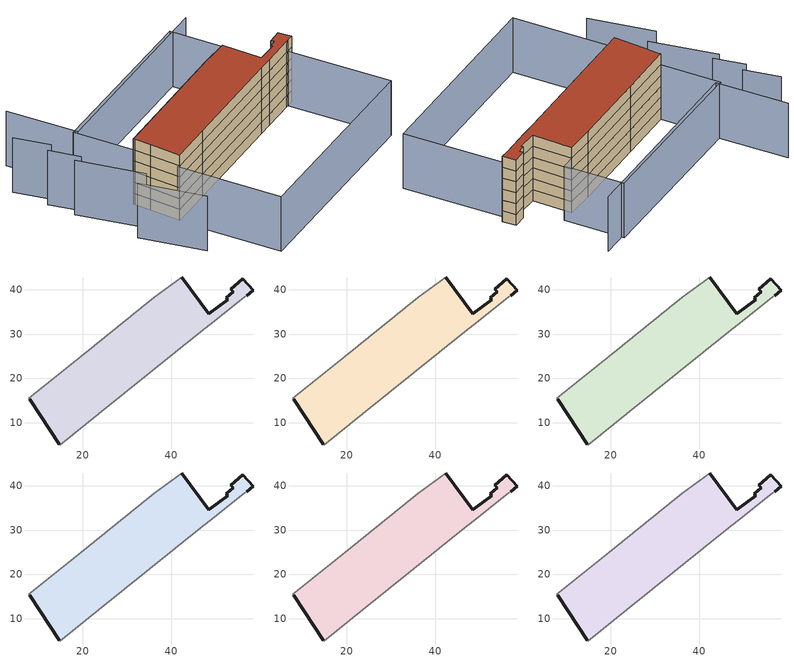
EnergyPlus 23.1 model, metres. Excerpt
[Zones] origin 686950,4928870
cdc5de279bbdd2dd_F0_whole
 floor ground (EU_floor_Construction): 56.22,42.56 58.53,39.86 57.08,38.72 56.69,38.41 49.72,32.88 46.77,30.53 23.68,12 14.88,4.93 14.77,5.1 10.46,11.62 8.06,15.29 7.89,15.52 19.65,24.99 36.22,38.31 42.44,42.91 48.55,34.6 52.85,37.76 52.47,38.19 54.03,39.56 53.46,40.19 z0
 wall outside (EU_wall_Construction): 57.08,38.72 58.53,39.86 56.22,42.56 53.46,40.19 54.03,39.56 52.47,38.19 52.85,37.76 48.55,34.6 42.44,42.91 / 8.06,15.29 10.46,11.62 14.77,5.1 z0:3
 wall adiabatic (EU_wall_Construction): 42.44,42.91 36.22,38.31 19.65,24.99 7.89,15.52 8.06,15.29 / 14.77,5.1 14.88,4.93 23.68,12 46.77,30.53 49.72,32.88 56.69,38.41 57.08,38.72 z0:3
cdc5de279bbdd2dd_F1_whole
 floor to cdc5de279bbdd2dd_F0_whole (EU_floor_Construction): 56.22,42.56 58.53,39.86 57.08,38.72 56.69,38.41 49.72,32.88 46.77,30.53 23.68,12 14.88,4.93 14.77,5.1 10.46,11.62 8.06,15.29 7.89,15.52 19.65,24.99 36.22,38.31 42.44,42.91 48.55,34.6 52.85,37.76 52.47,38.19 54.03,39.56 53.46,40.19 z3
 wall outside (EU_wall_Construction): 57.08,38.72 58.53,39.86 56.22,42.56 53.46,40.19 54.03,39.56 52.47,38.19 52.85,37.76 48.55,34.6 42.44,42.91 / 8.06,15.29 10.46,11.62 14.77,5.1 z3:6
 wall adiabatic (EU_wall_Construction): 42.44,42.91 36.22,38.31 19.65,24.99 7.89,15.52 8.06,15.29 / 14.77,5.1 14.88,4.93 23.68,12 46.77,30.53 49.72,32.88 56.69,38.41 57.08,38.72 z3:6
cdc5de279bbdd2dd_F2_whole
 floor to cdc5de279bbdd2dd_F1_whole (EU_floor_Construction): 56.22,42.56 58.53,39.86 57.08,38.72 56.69,38.41 49.72,32.88 46.77,30.53 23.68,12 14.88,4.93 14.77,5.1 10.46,11.62 8.06,15.29 7.89,15.52 19.65,24.99 36.22,38.31 42.44,42.91 48.55,34.6 52.85,37.76 52.47,38.19 54.03,39.56 53.46,40.19 z6
 wall outside (EU_wall_Construction): 57.08,38.72 58.53,39.86 56.22,42.56 53.46,40.19 54.03,39.56 52.47,38.19 52.85,37.76 48.55,34.6 42.44,42.91 / 8.06,15.29 10.46,11.62 14.77,5.1 z6:9
 wall adiabatic (EU_wall_Construction): 42.44,42.91 36.22,38.31 19.65,24.99 7.89,15.52 8.06,15.29 / 14.77,5.1 14.88,4.93 23.68,12 46.77,30.53 49.72,32.88 56.69,38.41 57.08,38.72 z6:9
cdc5de279bbdd2dd_F3_whole
 floor to cdc5de279bbdd2dd_F2_whole (EU_floor_Construction): 56.22,42.56 58.53,39.86 57.08,38.72 56.69,38.41 49.72,32.88 46.77,30.53 23.68,12 14.88,4.93 14.77,5.1 10.46,11.62 8.06,15.29 7.89,15.52 19.65,24.99 36.22,38.31 42.44,42.91 48.55,34.6 52.85,37.76 52.47,38.19 54.03,39.56 53.46,40.19 z9
 wall outside (EU_wall_Construction): 57.08,38.72 58.53,39.86 56.22,42.56 53.46,40.19 54.03,39.56 52.47,38.19 52.85,37.76 48.55,34.6 42.44,42.91 / 8.06,15.29 10.46,11.62 14.77,5.1 z9:12
 wall adiabatic (EU_wall_Construction): 42.44,42.91 36.22,38.31 19.65,24.99 7.89,15.52 8.06,15.29 / 14.77,5.1 14.88,4.93 23.68,12 46.77,30.53 49.72,32.88 56.69,38.41 57.08,38.72 z9:12
cdc5de279bbdd2dd_F4_whole
 floor to cdc5de279bbdd2dd_F3_whole (EU_floor_Construction): 56.22,42.56 58.53,39.86 57.08,38.72 56.69,38.41 49.72,32.88 46.77,30.53 23.68,12 14.88,4.93 14.77,5.1 10.46,11.62 8.06,15.29 7.89,15.52 19.65,24.99 36.22,38.31 42.44,42.91 48.55,34.6 52.85,37.76 52.47,38.19 54.03,39.56 53.46,40.19 z12
 wall outside (EU_wall_Construction): 57.08,38.72 58.53,39.86 56.22,42.56 53.46,40.19 54.03,39.56 52.47,38.19 52.85,37.76 48.55,34.6 42.44,42.91 / 8.06,15.29 10.46,11.62 14.77,5.1 z12:15
 wall adiabatic (EU_wall_Construction): 42.44,42.91 36.22,38.31 19.65,24.99 7.89,15.52 8.06,15.29 / 14.77,5.1 14.88,4.93 23.68,12 46.77,30.53 49.72,32.88 56.69,38.41 57.08,38.72 z12:15
cdc5de279bbdd2dd_F5_whole
 floor to cdc5de279bbdd2dd_F4_whole (EU_floor_Construction): 56.22,42.56 58.53,39.86 57.08,38.72 56.69,38.41 49.72,32.88 46.77,30.53 23.68,12 14.88,4.93 14.77,5.1 10.46,11.62 8.06,15.29 7.89,15.52 19.65,24.99 36.22,38.31 42.44,42.91 48.55,34.6 52.85,37.76 52.47,38.19 54.03,39.56 53.46,40.19 z15
 wall outside (EU_wall_Construction): 57.08,38.72 58.53,39.86 56.22,42.56 53.46,40.19 54.03,39.56 52.47,38.19 52.85,37.76 48.55,34.6 42.44,42.91 / 8.06,15.29 10.46,11.62 14.77,5.1 z15:18
 wall adiabatic (EU_wall_Construction): 42.44,42.91 36.22,38.31 19.65,24.99 7.89,15.52 8.06,15.29 / 14.77,5.1 14.88,4.93 23.68,12 46.77,30.53 49.72,32.88 56.69,38.41 57.08,38.72 z15:18
 roof outside (EU_roof_Construction): 46.77,30.53 49.72,32.88 56.69,38.41 57.08,38.72 58.53,39.86 56.22,42.56 53.46,40.19 54.03,39.56 52.47,38.19 52.85,37.76 48.55,34.6 42.44,42.91 36.22,38.31 19.65,24.99 7.89,15.52 8.06,15.29 10.46,11.62 14.77,5.1 14.88,4.93 23.68,12 z18
shading: 3.12,2.37 15.57,-9.06 / -6.26,16.93 6.52,5.28 / -10.21,23.35 -4.24,17.81 / -15.45,31.39 -8.57,25.18 / 41.26,60.93 -0.67,27.51 / -0.67,27.51 -12.36,42.17 / 14.34,4.82 57.08,38.72 / 57.08,38.72 73.71,17.76 / 73.71,17.76 30.97,-16.14 / 30.97,-16.14 14.34,4.82 / 45.33,45.13 7.89,15.52 / 7.89,15.52 -1.79,27.77 / -1.79,27.77 35.65,57.37 / 35.65,57.37 45.33,45.13 z0:15
[Building]
EU S2 Campaign: North Axis=0; Terrain=City; Solar Distribution=FullExterior
[Site:Location]
Bologna: Latitude=44.5; Longitude=11.25; Time Zone=1; Elevation=37
[SizingPeriod:WeatherFileDays]
AnnualSizingPeriod: Begin Month=1; Begin Day of Month=1; End Month=12; End Day of Month=31; Day of Week for Start Day=Monday; Use Weather File Daylight Saving Period=No; Use Weather File Rain and Snow Indicators=No
[MATERIAL]
EU_InternalMass_Material: Roughness=MediumRough; Thickness=0.1; Conductivity=1; Density=1800; Specific Heat=900; Thermal Absorptance=0.9; Solar Absorptance=0.7; Visible Absorptance=0.7
[MATERIAL:NOMASS] Roughness=MediumRough; Thermal Absorptance=0.9; Solar Absorptance=0.7; Visible Absorptance=0.7
Name | Thermal Resistance
EU_wall_NoMass | 0.905828
EU_roof_NoMass | 0.37593
EU_floor_NoMass | 0.67114
[CONSTRUCTION]
EU_wall_Construction: EU_wall_NoMass
EU_roof_Construction: EU_roof_NoMass
EU_floor_Construction: EU_floor_NoMass
EU_InternalMass_Construction: EU_InternalMass_Material
[ZONE] Type=1; Multiplier=1; Ceiling Height=autocalculate; Floor Area=autocalculate; Part of Total Floor Area=Yes
Name | Volume
cdc5de279bbdd2dd_F0_whole | 1768.35
cdc5de279bbdd2dd_F1_whole; cdc5de279bbdd2dd_F2_whole; cdc5de279bbdd2dd_F3_whole; cdc5de279bbdd2dd_F4_whole; cdc5de279bbdd2dd_F5_whole | 1768.36
[INTERNALMASS] Construction=EU_InternalMass_Construction; Surface Area=536.392
Name | Zone or ZoneList
cdc5de279bbdd2dd_F0_whole_EU_InternalMass | cdc5de279bbdd2dd_F0_whole
cdc5de279bbdd2dd_F1_whole_EU_InternalMass | cdc5de279bbdd2dd_F1_whole
cdc5de279bbdd2dd_F2_whole_EU_InternalMass | cdc5de279bbdd2dd_F2_whole
cdc5de279bbdd2dd_F3_whole_EU_InternalMass | cdc5de279bbdd2dd_F3_whole
cdc5de279bbdd2dd_F4_whole_EU_InternalMass | cdc5de279bbdd2dd_F4_whole
cdc5de279bbdd2dd_F5_whole_EU_InternalMass | cdc5de279bbdd2dd_F5_whole
[OTHEREQUIPMENT] Fuel Type=Electricity; Design Level Calculation Method=Watts/Area; Power per Zone Floor Area=1; Fraction Latent=0; Fraction Radiant=0; Fraction Lost=0; Carbon Dioxide Generation Rate=0; EndUse Subcategory=EU_Step8_InternalGains
Name | Zone or ZoneList or Space or SpaceList | Schedule
EU_Step8_InternalGain_cdc5de279bbdd2dd_F0_whole_f000 | cdc5de279bbdd2dd_F0_whole | EU_Step8_GainSchedule_cdc5de279bbdd2dd_F0_whole_f000
EU_Step8_InternalGain_cdc5de279bbdd2dd_F1_whole_f000 | cdc5de279bbdd2dd_F1_whole | EU_Step8_GainSchedule_cdc5de279bbdd2dd_F1_whole_f000
EU_Step8_InternalGain_cdc5de279bbdd2dd_F2_whole_f000 | cdc5de279bbdd2dd_F2_whole | EU_Step8_GainSchedule_cdc5de279bbdd2dd_F2_whole_f000
EU_Step8_InternalGain_cdc5de279bbdd2dd_F3_whole_f000 | cdc5de279bbdd2dd_F3_whole | EU_Step8_GainSchedule_cdc5de279bbdd2dd_F3_whole_f000
EU_Step8_InternalGain_cdc5de279bbdd2dd_F4_whole_f000 | cdc5de279bbdd2dd_F4_whole | EU_Step8_GainSchedule_cdc5de279bbdd2dd_F4_whole_f000
EU_Step8_InternalGain_cdc5de279bbdd2dd_F5_whole_f000 | cdc5de279bbdd2dd_F5_whole | EU_Step8_GainSchedule_cdc5de279bbdd2dd_F5_whole_f000
[ZONEVENTILATION:DESIGNFLOWRATE] Schedule=EU_AlwaysOn; Design Flow Rate Calculation Method=AirChanges/Hour; Air Changes per Hour=0.73129; Ventilation Type=Natural; Fan Pressure Rise=0; Fan Total Efficiency=1; Constant Term Coefficient=1; Temperature Term Coefficient=0; Velocity Term Coefficient=0; Velocity Squared Term Coefficient=0; Minimum Indoor Temperature=-100; Maximum Indoor Temperature=100; Delta Temperature=-100; Minimum Outdoor Temperature=-100; Maximum Outdoor Temperature=100; Maximum Wind Speed=40
Name | Zone or ZoneList or Space or SpaceList
EU_ConstantAir_cdc5de279bbdd2dd_F0_whole | cdc5de279bbdd2dd_F0_whole
EU_ConstantAir_cdc5de279bbdd2dd_F1_whole | cdc5de279bbdd2dd_F1_whole
EU_ConstantAir_cdc5de279bbdd2dd_F2_whole | cdc5de279bbdd2dd_F2_whole
EU_ConstantAir_cdc5de279bbdd2dd_F3_whole | cdc5de279bbdd2dd_F3_whole
EU_ConstantAir_cdc5de279bbdd2dd_F4_whole | cdc5de279bbdd2dd_F4_whole
EU_ConstantAir_cdc5de279bbdd2dd_F5_whole | cdc5de279bbdd2dd_F5_whole
[HVACTEMPLATE:THERMOSTAT] Constant Heating Setpoint=20; Constant Cooling Setpoint=50
EU_HeatOnly_cdc5de279bbdd2dd_F0_whole; EU_HeatOnly_cdc5de279bbdd2dd_F1_whole; EU_HeatOnly_cdc5de279bbdd2dd_F2_whole; EU_HeatOnly_cdc5de279bbdd2dd_F3_whole; EU_HeatOnly_cdc5de279bbdd2dd_F4_whole; EU_HeatOnly_cdc5de279bbdd2dd_F5_whole
[HVACTEMPLATE:ZONE:IDEALLOADSAIRSYSTEM] System Availability Schedule=EU_AlwaysOn; Maximum Heating Supply Air Temperature=50; Minimum Cooling Supply Air Temperature=13; Maximum Heating Supply Air Humidity Ratio=0.0156; Minimum Cooling Supply Air Humidity Ratio=0.0077; Heating Limit=NoLimit; Cooling Limit=NoLimit; Heating Availability Schedule=EU_AlwaysOn; Cooling Availability Schedule=EU_CoolingOff; Dehumidification Control Type=ConstantSensibleHeatRatio; Cooling Sensible Heat Ratio=0.7; Dehumidification Setpoint=60; Humidification Control Type=None; Humidification Setpoint=30; Outdoor Air Method=None; Outdoor Air Flow Rate per Person=0.00944; Outdoor Air Flow Rate per Zone Floor Area=0; Outdoor Air Flow Rate per Zone=0; Demand Controlled Ventilation Type=None; Outdoor Air Economizer Type=NoEconomizer; Heat Recovery Type=None; Sensible Heat Recovery Effectiveness=0.7; Latent Heat Recovery Effectiveness=0.65
Name | Template Thermostat
cdc5de279bbdd2dd_F0_whole | EU_HeatOnly_cdc5de279bbdd2dd_F0_whole
cdc5de279bbdd2dd_F1_whole | EU_HeatOnly_cdc5de279bbdd2dd_F1_whole
cdc5de279bbdd2dd_F2_whole | EU_HeatOnly_cdc5de279bbdd2dd_F2_whole
cdc5de279bbdd2dd_F3_whole | EU_HeatOnly_cdc5de279bbdd2dd_F3_whole
cdc5de279bbdd2dd_F4_whole | EU_HeatOnly_cdc5de279bbdd2dd_F4_whole
cdc5de279bbdd2dd_F5_whole | EU_HeatOnly_cdc5de279bbdd2dd_F5_whole
[SIZING:ZONE] Zone Cooling Design Supply Air Temperature Input Method=SupplyAirTemperature; Zone Cooling Design Supply Air Temperature=13; Zone Heating Design Supply Air Temperature Input Method=SupplyAirTemperature; Zone Heating Design Supply Air Temperature=50; Zone Cooling Design Supply Air Humidity Ratio=0.008; Zone Heating Design Supply Air Humidity Ratio=0.008; Cooling Design Air Flow Method=DesignDay; Cooling Design Air Flow Rate=0; Cooling Minimum Air Flow per Zone Floor Area=0.000762; Cooling Minimum Air Flow=0; Cooling Minimum Air Flow Fraction=0.2; Heating Design Air Flow Method=DesignDay; Heating Design Air Flow Rate=0; Heating Maximum Air Flow per Zone Floor Area=0.002032; Heating Maximum Air Flow=0.141576; Heating Maximum Air Flow Fraction=0.3; Account for Dedicated Outdoor Air System=No; Dedicated Outdoor Air System Control Strategy=NeutralSupplyAir; Dedicated Outdoor Air Low Setpoint Temperature for Design=autosize; Dedicated Outdoor Air High Setpoint Temperature for Design=autosize; Zone Load Sizing Method=Sensible Load Only No Latent Load; Zone Latent Cooling Design Supply Air Humidity Ratio Input Method=HumidityRatioDifference; Zone Cooling Design Supply Air Humidity Ratio Difference=0.005; Zone Latent Heating Design Supply Air Humidity Ratio Input Method=HumidityRatioDifference; Zone Humidification Design Supply Air Humidity Ratio Difference=0.005
cdc5de279bbdd2dd_F0_whole; cdc5de279bbdd2dd_F1_whole; cdc5de279bbdd2dd_F2_whole; cdc5de279bbdd2dd_F3_whole; cdc5de279bbdd2dd_F4_whole; cdc5de279bbdd2dd_F5_whole
[SCHEDULE:CONSTANT]
Name | Hourly Value
EU_AlwaysOn | 1
EU_CoolingOff | 0
[SCHEDULE:FILE] Column Number=1; Rows to Skip at Top=0; Number of Hours of Data=8760; Column Separator=Comma; Interpolate to Timestep=No; Minutes per Item=60; Adjust Schedule for Daylight Savings=Yes
Name | File
EU_Step8_GainSchedule_cdc5de279bbdd2dd_F0_whole_f000 | ../../schedules/cdc5de279bbdd2dd/cdc5de279bbdd2dd_F0_whole_f000_gain.csv
EU_Step8_GainSchedule_cdc5de279bbdd2dd_F1_whole_f000 | ../../schedules/cdc5de279bbdd2dd/cdc5de279bbdd2dd_F1_whole_f000_gain.csv
EU_Step8_GainSchedule_cdc5de279bbdd2dd_F2_whole_f000 | ../../schedules/cdc5de279bbdd2dd/cdc5de279bbdd2dd_F2_whole_f000_gain.csv
EU_Step8_GainSchedule_cdc5de279bbdd2dd_F3_whole_f000 | ../../schedules/cdc5de279bbdd2dd/cdc5de279bbdd2dd_F3_whole_f000_gain.csv
EU_Step8_GainSchedule_cdc5de279bbdd2dd_F4_whole_f000 | ../../schedules/cdc5de279bbdd2dd/cdc5de279bbdd2dd_F4_whole_f000_gain.csv
EU_Step8_GainSchedule_cdc5de279bbdd2dd_F5_whole_f000 | ../../schedules/cdc5de279bbdd2dd/cdc5de279bbdd2dd_F5_whole_f000_gain.csv
